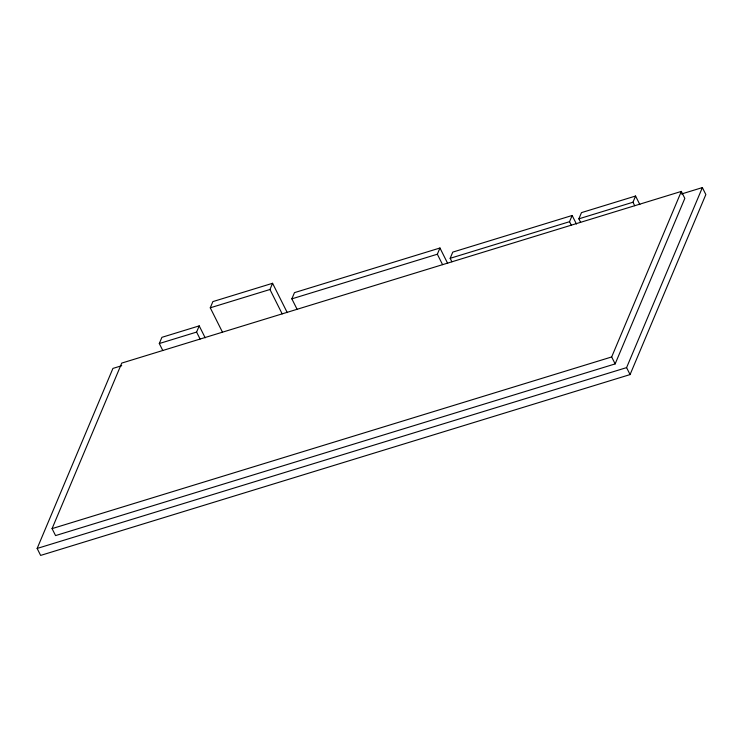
<?xml version="1.0" encoding="UTF-8"?>
<svg xmlns="http://www.w3.org/2000/svg" width="743" height="743" viewBox="0 0 743 743"><rect width="100%" height="100%" fill="white"/><g stroke="black" fill="none" stroke-linecap="round" stroke-linejoin="round"><path stroke-width="1.11" d="M681.48 193.997L702.367 187.589L705.85 194.555L630.073 374.583L40.633 555.411L37.15 548.445L112.927 368.417L121.703 365.723M52.066 528.626L121.75 363.086L681.34 191.415L684.823 198.381L615.148 363.912L55.558 535.592L52.066 528.626L611.665 356.956L681.34 191.415M162.782 350.501L159.299 343.535L161.909 337.322L199.217 325.88L205.189 337.814M200.09 339.049L196.598 332.084L199.217 325.88M222.473 332.186L210.269 307.806L212.879 301.602L272.57 283.287L287.253 312.608M282.164 313.871L269.96 289.501L272.57 283.287M297.089 309.292L291.85 298.853L294.469 292.64L439.958 248.004L447.657 263.366M442.577 264.657L437.348 254.217L439.958 248.004M451.902 261.796L450.165 258.313L452.775 252.109L572.156 215.489L576.438 224.033M571.283 225.175L569.547 221.693L572.156 215.489M580.617 222.315L578.871 218.832L581.481 212.628L635.571 196.031L639.853 204.576M634.708 205.718L632.962 202.235L635.571 196.031M630.073 374.583L626.59 367.618L702.367 187.589M210.269 307.806L269.96 289.501M291.85 298.853L437.348 254.217M159.299 343.535L196.598 332.084M450.165 258.313L569.547 221.693M578.871 218.832L632.962 202.235M37.15 548.445L626.59 367.618M611.665 356.956L615.148 363.912"/></g></svg>
